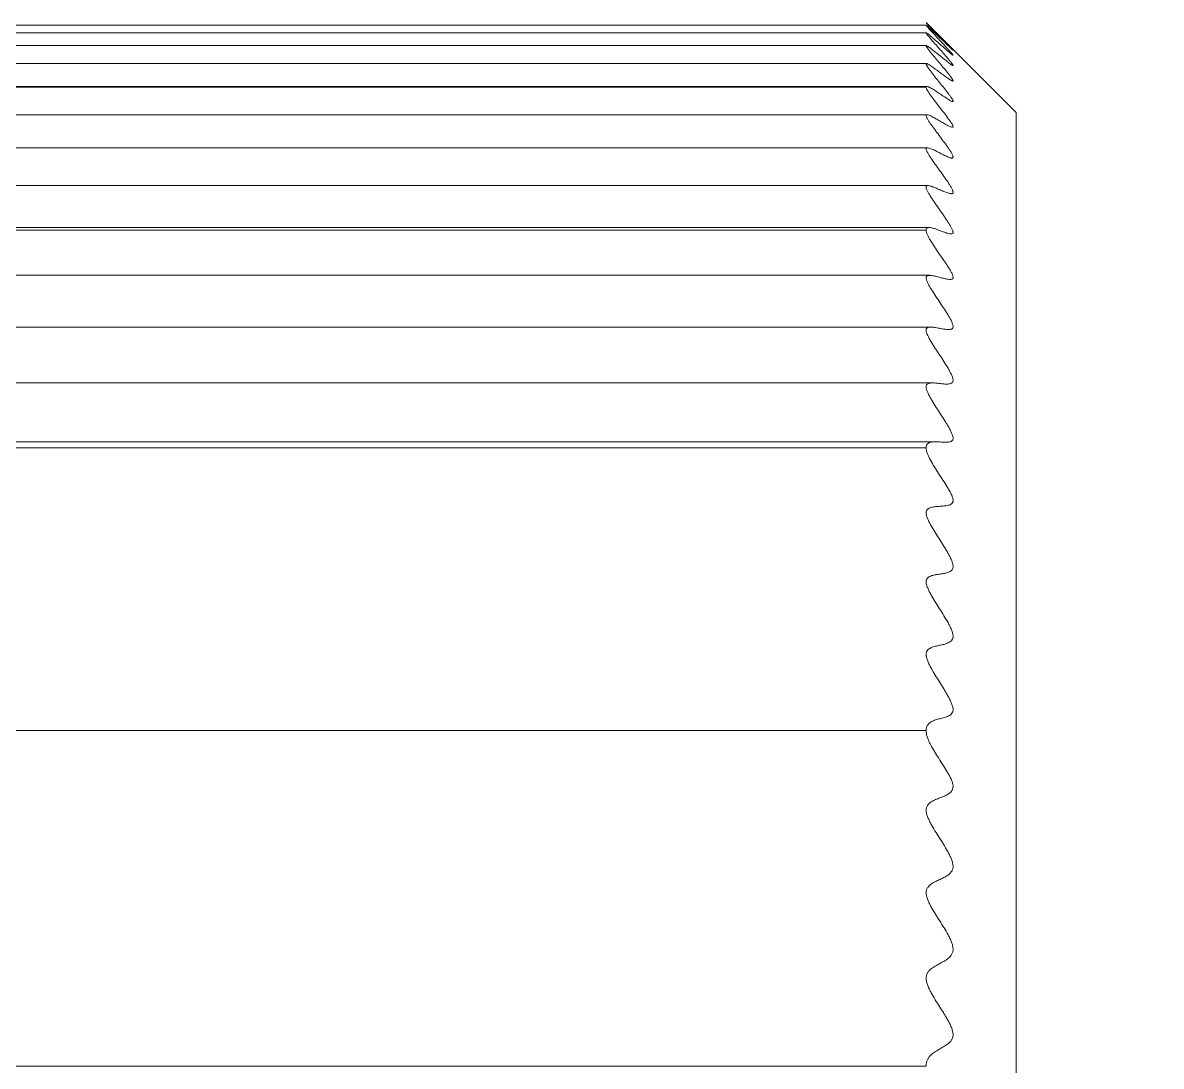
# Model space of a CAD drawing. Header units: millimetres. Extents: x -6909 to -4533, y -2578 to 782.
# Drawn here: x -5723.85 to -5710.28, y 520.68 to 533.11 of the extents above; entities that cross this region are included whole.
import ezdxf

# ---------------------------------------------------------------- set-up
doc = ezdxf.new("R2010")
doc.units = ezdxf.units.MM

msp = doc.modelspace()

# ---------------------------------------------------------------- linework, layer by layer
at = {"linetype": 'Continuous', "lineweight": 18}
for p, q in [((-5713.084, 533.082), (-5735.945, 533.082)), ((-5713.084, 532.99), (-5735.945, 532.99)), ((-5713.086, 533.081), (-5735.943, 533.081)), ((-5712.014, 532.039), (-5713.082, 533.107)), ((-5713.083, 532.837), (-5735.946, 532.837)), ((-5713.081, 532.623), (-5735.947, 532.623)), ((-5713.075, 532.351), (-5735.954, 532.351)), ((-5713.086, 532.342), (-5735.943, 532.342)), ((-5712.014, 504.692), (-5712.014, 532.039)), ((-5713.074, 532.014), (-5735.955, 532.014)), ((-5713.069, 531.62), (-5735.959, 531.62)), ((-5713.062, 531.17), (-5735.965, 531.17)), ((-5713.047, 530.67), (-5735.979, 530.67)), ((-5713.086, 530.639), (-5735.943, 530.639)), ((-5713.042, 530.101), (-5735.988, 530.101)), ((-5713.029, 529.484), (-5735.998, 529.484)), ((-5713.004, 528.819), (-5736.023, 528.819)), ((-5712.97, 528.119), (-5736.056, 528.119)), ((-5713.086, 528.046), (-5735.943, 528.046)), ((-5713.086, 524.678), (-5735.943, 524.678)), ((-5713.086, 520.681), (-5735.943, 520.681))]:
    msp.add_line(p, q, dxfattribs=at)
for points, knots in [([(-5672.353, 594.169), (-5672.35, 594.17), (-5672.43, 594.143), (-5673.39, 593.812), (-5676.004, 592.912), (-5679.697, 591.64), (-5684.224, 590.081), (-5690.075, 588.067), (-5697.333, 585.568), (-5705.962, 582.597), (-5714.678, 579.596), (-5723.196, 576.663), (-5731.295, 573.874), (-5738.892, 571.258), (-5750.452, 567.278), (-5766.951, 561.597), (-5785.149, 555.33), (-5800.055, 550.198), (-5811.475, 546.266), (-5823.108, 542.26), (-5835.027, 538.156), (-5847.053, 534.013), (-5855.021, 531.264), (-5859.016, 529.885), (-5859.386, 529.757)], [0, 0, 0, 0, 0.0102032, 0.0491348, 0.0870418, 0.1235837, 0.1584698, 0.1915829, 0.2362959, 0.2776455, 0.3157014, 0.3504823, 0.3819821, 0.4101861, 0.4360283, 0.5088002, 0.5844223, 0.6235474, 0.6632021, 0.7042459, 0.7484132, 0.7955907, 0.845639, 0.8507963, 0.8507963, 0.8507963, 0.8507963]), ([(-5837.53, 523.547), (-5835.052, 524.399), (-5828.756, 526.566), (-5818.515, 530.092), (-5807.009, 534.054), (-5795.708, 537.945), (-5781.968, 542.677), (-5765.924, 548.201), (-5751.566, 553.145), (-5741.368, 556.656), (-5734.694, 558.954), (-5727.766, 561.34), (-5720.656, 563.788), (-5713.426, 566.278), (-5706.207, 568.763), (-5698.944, 571.264), (-5691.82, 573.717), (-5685.468, 575.904), (-5679.992, 577.79), (-5675.465, 579.349), (-5671.772, 580.62), (-5669.157, 581.52), (-5668.197, 581.851), (-5668.117, 581.878), (-5668.12, 581.877)], [0.2238156, 0.2238156, 0.2238156, 0.2238156, 0.2532069, 0.2968372, 0.3374129, 0.3766743, 0.4154158, 0.47977, 0.5421162, 0.566008, 0.5896998, 0.6154343, 0.6439401, 0.6722495, 0.7028339, 0.7356963, 0.7708568, 0.8083659, 0.8414878, 0.8763832, 0.912935, 0.9508521, 0.9897941, 1, 1, 1, 1]), ([(-5713.086, 533.081), (-5713.086, 533.082), (-5713.084, 533.081), (-5713.08, 533.078), (-5713.079, 533.077), (-5713.075, 533.074), (-5713.072, 533.072), (-5713.065, 533.066), (-5713.059, 533.06), (-5713.046, 533.049), (-5713.04, 533.043), (-5713.017, 533.022), (-5713.001, 533.007), (-5712.968, 532.975), (-5712.951, 532.959), (-5712.916, 532.926), (-5712.899, 532.909), (-5712.864, 532.876), (-5712.847, 532.86), (-5712.823, 532.836), (-5712.815, 532.829), (-5712.8, 532.815), (-5712.793, 532.808), (-5712.78, 532.796), (-5712.775, 532.791), (-5712.769, 532.786), (-5712.767, 532.784), (-5712.765, 532.783), (-5712.764, 532.782), (-5712.764, 532.783), (-5712.765, 532.783), (-5712.767, 532.786), (-5712.769, 532.788), (-5712.774, 532.794), (-5712.78, 532.799), (-5712.791, 532.812), (-5712.798, 532.818), (-5712.812, 532.833), (-5712.819, 532.841), (-5712.835, 532.856), (-5712.843, 532.865), (-5712.859, 532.881), (-5712.867, 532.889), (-5712.892, 532.915), (-5712.909, 532.932), (-5712.943, 532.966), (-5712.96, 532.984), (-5712.993, 533.017), (-5713.009, 533.034), (-5713.032, 533.057), (-5713.039, 533.064), (-5713.05, 533.074), (-5713.053, 533.078), (-5713.06, 533.084), (-5713.063, 533.087), (-5713.071, 533.096), (-5713.076, 533.101), (-5713.081, 533.106), (-5713.082, 533.107), (-5713.083, 533.108)], [0, 0, 0, 0, 0.031975, 0.031975, 0.047963, 0.047963, 0.063951, 0.063951, 0.095926, 0.095926, 0.127902, 0.127902, 0.191853, 0.191853, 0.255804, 0.255804, 0.319755, 0.319755, 0.383706, 0.383706, 0.415681, 0.415681, 0.447657, 0.447657, 0.479632, 0.479632, 0.49562, 0.49562, 0.511608, 0.511608, 0.527595, 0.527595, 0.543583, 0.543583, 0.575558, 0.575558, 0.607534, 0.607534, 0.639509, 0.639509, 0.671485, 0.671485, 0.70346, 0.70346, 0.767411, 0.767411, 0.831362, 0.831362, 0.895313, 0.895313, 0.927289, 0.927289, 0.943276, 0.943276, 0.959264, 0.959264, 0.99124, 0.99124, 1, 1, 1, 1]), ([(-5713.086, 532.342), (-5713.086, 532.346), (-5713.084, 532.349), (-5713.08, 532.351), (-5713.079, 532.351), (-5713.075, 532.351), (-5713.072, 532.351), (-5713.065, 532.349), (-5713.059, 532.347), (-5713.047, 532.342), (-5713.04, 532.338), (-5713.017, 532.326), (-5713.001, 532.316), (-5712.968, 532.294), (-5712.951, 532.283), (-5712.916, 532.259), (-5712.899, 532.247), (-5712.864, 532.224), (-5712.847, 532.212), (-5712.823, 532.197), (-5712.815, 532.192), (-5712.8, 532.183), (-5712.793, 532.179), (-5712.78, 532.173), (-5712.775, 532.171), (-5712.769, 532.171), (-5712.767, 532.171), (-5712.765, 532.172), (-5712.764, 532.174), (-5712.764, 532.177), (-5712.765, 532.18), (-5712.767, 532.185), (-5712.769, 532.189), (-5712.774, 532.199), (-5712.779, 532.208), (-5712.791, 532.225), (-5712.798, 532.235), (-5712.812, 532.254), (-5712.819, 532.264), (-5712.835, 532.284), (-5712.843, 532.294), (-5712.859, 532.315), (-5712.867, 532.326), (-5712.892, 532.357), (-5712.909, 532.378), (-5712.943, 532.421), (-5712.96, 532.442), (-5712.993, 532.483), (-5713.009, 532.504), (-5713.032, 532.534), (-5713.039, 532.544), (-5713.05, 532.558), (-5713.053, 532.562), (-5713.059, 532.572), (-5713.063, 532.576), (-5713.071, 532.589), (-5713.076, 532.597), (-5713.082, 532.607), (-5713.083, 532.61), (-5713.085, 532.615), (-5713.086, 532.617), (-5713.086, 532.621), (-5713.085, 532.622), (-5713.083, 532.623), (-5713.082, 532.623), (-5713.078, 532.623), (-5713.076, 532.622), (-5713.071, 532.62), (-5713.069, 532.619), (-5713.06, 532.615), (-5713.053, 532.611), (-5713.039, 532.602), (-5713.032, 532.597), (-5713.009, 532.582), (-5712.993, 532.57), (-5712.959, 532.546), (-5712.942, 532.533), (-5712.909, 532.508), (-5712.892, 532.496), (-5712.859, 532.471), (-5712.843, 532.46), (-5712.82, 532.444), (-5712.812, 532.439), (-5712.799, 532.43), (-5712.792, 532.426), (-5712.78, 532.419), (-5712.775, 532.417), (-5712.769, 532.415), (-5712.768, 532.415), (-5712.765, 532.416), (-5712.765, 532.417), (-5712.764, 532.419), (-5712.765, 532.421), (-5712.766, 532.426), (-5712.768, 532.428), (-5712.771, 532.434), (-5712.773, 532.438), (-5712.778, 532.445), (-5712.78, 532.449), (-5712.789, 532.461), (-5712.795, 532.469), (-5712.809, 532.487), (-5712.816, 532.497), (-5712.839, 532.525), (-5712.855, 532.546), (-5712.889, 532.586), (-5712.906, 532.607), (-5712.941, 532.648), (-5712.958, 532.668), (-5712.992, 532.709), (-5713.008, 532.729), (-5713.032, 532.758), (-5713.039, 532.767), (-5713.054, 532.785), (-5713.06, 532.794), (-5713.072, 532.81), (-5713.077, 532.817), (-5713.082, 532.826), (-5713.084, 532.829), (-5713.086, 532.833), (-5713.086, 532.835), (-5713.086, 532.837), (-5713.085, 532.837), (-5713.083, 532.837), (-5713.081, 532.837), (-5713.077, 532.835), (-5713.074, 532.834), (-5713.069, 532.831), (-5713.066, 532.829), (-5713.057, 532.823), (-5713.05, 532.818), (-5713.036, 532.808), (-5713.028, 532.802), (-5713.005, 532.784), (-5712.988, 532.77), (-5712.954, 532.743), (-5712.937, 532.729), (-5712.903, 532.701), (-5712.886, 532.687), (-5712.852, 532.661), (-5712.836, 532.648), (-5712.813, 532.63), (-5712.806, 532.625), (-5712.796, 532.617), (-5712.793, 532.615), (-5712.787, 532.611), (-5712.784, 532.609), (-5712.778, 532.605), (-5712.776, 532.604), (-5712.772, 532.601), (-5712.77, 532.6), (-5712.767, 532.599), (-5712.766, 532.599), (-5712.764, 532.6), (-5712.764, 532.601), (-5712.765, 532.605), (-5712.768, 532.61), (-5712.776, 532.622), (-5712.782, 532.629), (-5712.794, 532.644), (-5712.8, 532.653), (-5712.815, 532.67), (-5712.822, 532.679), (-5712.845, 532.706), (-5712.862, 532.725), (-5712.895, 532.763), (-5712.912, 532.783), (-5712.946, 532.821), (-5712.963, 532.841), (-5712.997, 532.879), (-5713.013, 532.897), (-5713.036, 532.924), (-5713.043, 532.932), (-5713.053, 532.945), (-5713.057, 532.949), (-5713.063, 532.956), (-5713.066, 532.96), (-5713.074, 532.97), (-5713.079, 532.977), (-5713.083, 532.984), (-5713.085, 532.986), (-5713.086, 532.989), (-5713.086, 532.99), (-5713.085, 532.99), (-5713.084, 532.99), (-5713.082, 532.989), (-5713.08, 532.988), (-5713.074, 532.984), (-5713.068, 532.98), (-5713.056, 532.971), (-5713.05, 532.966), (-5713.035, 532.954), (-5713.028, 532.948), (-5713.005, 532.928), (-5712.989, 532.914), (-5712.956, 532.885), (-5712.939, 532.87), (-5712.905, 532.84), (-5712.888, 532.825), (-5712.855, 532.796), (-5712.839, 532.782), (-5712.816, 532.762), (-5712.809, 532.756), (-5712.795, 532.744), (-5712.789, 532.739), (-5712.781, 532.732), (-5712.778, 532.73), (-5712.773, 532.727), (-5712.771, 532.725), (-5712.768, 532.723), (-5712.766, 532.722), (-5712.765, 532.722), (-5712.765, 532.722), (-5712.764, 532.722), (-5712.764, 532.723), (-5712.765, 532.725), (-5712.768, 532.729), (-5712.777, 532.74), (-5712.782, 532.746), (-5712.795, 532.761), (-5712.802, 532.769), (-5712.817, 532.786), (-5712.825, 532.795), (-5712.85, 532.821), (-5712.867, 532.84), (-5712.901, 532.877), (-5712.918, 532.895), (-5712.953, 532.932), (-5712.97, 532.951), (-5712.995, 532.977), (-5713.003, 532.986), (-5713.018, 533.003), (-5713.026, 533.011), (-5713.04, 533.027), (-5713.047, 533.035), (-5713.06, 533.049), (-5713.065, 533.055), (-5713.073, 533.064), (-5713.075, 533.066), (-5713.079, 533.071), (-5713.082, 533.075), (-5713.084, 533.078), (-5713.086, 533.08), (-5713.086, 533.081), (-5713.086, 533.081)], [0, 0, 0, 0, 0.007813, 0.007813, 0.011719, 0.011719, 0.015625, 0.015625, 0.023438, 0.023438, 0.03125, 0.03125, 0.046875, 0.046875, 0.0625, 0.0625, 0.078125, 0.078125, 0.09375, 0.09375, 0.101563, 0.101563, 0.109375, 0.109375, 0.117188, 0.117188, 0.121094, 0.121094, 0.125, 0.125, 0.128906, 0.128906, 0.132813, 0.132813, 0.140625, 0.140625, 0.148438, 0.148438, 0.15625, 0.15625, 0.164063, 0.164063, 0.171875, 0.171875, 0.1875, 0.1875, 0.203125, 0.203125, 0.21875, 0.21875, 0.226563, 0.226563, 0.230469, 0.230469, 0.234375, 0.234375, 0.242188, 0.242188, 0.246094, 0.246094, 0.25, 0.25, 0.253906, 0.253906, 0.257813, 0.257813, 0.261719, 0.261719, 0.265625, 0.265625, 0.273438, 0.273438, 0.28125, 0.28125, 0.296875, 0.296875, 0.3125, 0.3125, 0.328125, 0.328125, 0.34375, 0.34375, 0.351563, 0.351563, 0.359375, 0.359375, 0.367188, 0.367188, 0.371094, 0.371094, 0.375, 0.375, 0.378906, 0.378906, 0.382813, 0.382813, 0.386719, 0.386719, 0.390625, 0.390625, 0.398438, 0.398438, 0.40625, 0.40625, 0.421875, 0.421875, 0.4375, 0.4375, 0.453125, 0.453125, 0.46875, 0.46875, 0.476563, 0.476563, 0.484375, 0.484375, 0.492188, 0.492188, 0.496094, 0.496094, 0.5, 0.5, 0.503906, 0.503906, 0.507813, 0.507813, 0.511719, 0.511719, 0.515625, 0.515625, 0.523438, 0.523438, 0.53125, 0.53125, 0.546875, 0.546875, 0.5625, 0.5625, 0.578125, 0.578125, 0.59375, 0.59375, 0.601563, 0.601563, 0.605469, 0.605469, 0.609375, 0.609375, 0.613281, 0.613281, 0.617188, 0.617188, 0.621094, 0.621094, 0.625, 0.625, 0.632813, 0.632813, 0.640625, 0.640625, 0.648438, 0.648438, 0.65625, 0.65625, 0.671875, 0.671875, 0.6875, 0.6875, 0.703125, 0.703125, 0.71875, 0.71875, 0.726563, 0.726563, 0.730469, 0.730469, 0.734375, 0.734375, 0.742188, 0.742188, 0.746094, 0.746094, 0.75, 0.75, 0.753906, 0.753906, 0.757813, 0.757813, 0.765625, 0.765625, 0.773438, 0.773438, 0.78125, 0.78125, 0.796875, 0.796875, 0.8125, 0.8125, 0.828125, 0.828125, 0.84375, 0.84375, 0.851563, 0.851563, 0.859375, 0.859375, 0.863281, 0.863281, 0.867188, 0.867188, 0.871094, 0.871094, 0.873047, 0.873047, 0.875, 0.875, 0.882813, 0.882813, 0.890625, 0.890625, 0.898438, 0.898438, 0.90625, 0.90625, 0.921875, 0.921875, 0.9375, 0.9375, 0.953125, 0.953125, 0.960938, 0.960938, 0.96875, 0.96875, 0.976563, 0.976563, 0.984375, 0.984375, 0.988281, 0.988281, 0.992188, 0.996094, 0.996094, 1, 1, 1, 1]), ([(-5713.086, 530.639), (-5713.086, 530.646), (-5713.084, 530.652), (-5713.08, 530.659), (-5713.079, 530.661), (-5713.075, 530.664), (-5713.072, 530.666), (-5713.065, 530.669), (-5713.059, 530.67), (-5713.046, 530.67), (-5713.039, 530.67), (-5713.017, 530.666), (-5713.001, 530.662), (-5712.968, 530.652), (-5712.951, 530.645), (-5712.916, 530.632), (-5712.898, 530.625), (-5712.864, 530.612), (-5712.847, 530.606), (-5712.822, 530.599), (-5712.815, 530.597), (-5712.8, 530.594), (-5712.793, 530.593), (-5712.78, 530.594), (-5712.775, 530.595), (-5712.769, 530.599), (-5712.767, 530.601), (-5712.765, 530.606), (-5712.764, 530.609), (-5712.764, 530.616), (-5712.765, 530.62), (-5712.767, 530.628), (-5712.769, 530.633), (-5712.774, 530.648), (-5712.78, 530.659), (-5712.792, 530.681), (-5712.798, 530.693), (-5712.812, 530.716), (-5712.82, 530.728), (-5712.835, 530.751), (-5712.843, 530.763), (-5712.859, 530.787), (-5712.867, 530.8), (-5712.892, 530.836), (-5712.909, 530.86), (-5712.943, 530.908), (-5712.96, 530.933), (-5712.993, 530.981), (-5713.01, 531.005), (-5713.033, 531.04), (-5713.04, 531.052), (-5713.05, 531.069), (-5713.054, 531.075), (-5713.06, 531.086), (-5713.063, 531.091), (-5713.072, 531.108), (-5713.077, 531.118), (-5713.084, 531.137), (-5713.086, 531.146), (-5713.086, 531.155), (-5713.085, 531.158), (-5713.083, 531.162), (-5713.082, 531.164), (-5713.076, 531.168), (-5713.071, 531.169), (-5713.059, 531.17), (-5713.053, 531.169), (-5713.039, 531.166), (-5713.031, 531.164), (-5713.008, 531.156), (-5712.992, 531.15), (-5712.959, 531.136), (-5712.942, 531.129), (-5712.908, 531.114), (-5712.891, 531.107), (-5712.858, 531.093), (-5712.842, 531.087), (-5712.819, 531.079), (-5712.812, 531.077), (-5712.798, 531.074), (-5712.791, 531.073), (-5712.783, 531.073), (-5712.78, 531.073), (-5712.775, 531.074), (-5712.77, 531.076), (-5712.767, 531.079), (-5712.765, 531.083), (-5712.765, 531.086), (-5712.764, 531.092), (-5712.765, 531.095), (-5712.767, 531.103), (-5712.768, 531.107), (-5712.771, 531.116), (-5712.774, 531.121), (-5712.778, 531.131), (-5712.781, 531.136), (-5712.79, 531.152), (-5712.796, 531.163), (-5712.81, 531.186), (-5712.817, 531.197), (-5712.84, 531.232), (-5712.857, 531.255), (-5712.89, 531.303), (-5712.907, 531.327), (-5712.942, 531.374), (-5712.959, 531.398), (-5712.993, 531.446), (-5713.01, 531.469), (-5713.033, 531.504), (-5713.041, 531.515), (-5713.055, 531.538), (-5713.061, 531.549), (-5713.073, 531.57), (-5713.078, 531.579), (-5713.083, 531.592), (-5713.084, 531.597), (-5713.086, 531.604), (-5713.086, 531.607), (-5713.085, 531.612), (-5713.085, 531.614), (-5713.082, 531.617), (-5713.08, 531.618), (-5713.076, 531.62), (-5713.074, 531.62), (-5713.068, 531.62), (-5713.065, 531.62), (-5713.056, 531.618), (-5713.049, 531.616), (-5713.034, 531.611), (-5713.027, 531.608), (-5713.003, 531.598), (-5712.986, 531.59), (-5712.952, 531.574), (-5712.935, 531.565), (-5712.901, 531.547), (-5712.884, 531.538), (-5712.851, 531.522), (-5712.834, 531.514), (-5712.812, 531.506), (-5712.805, 531.503), (-5712.795, 531.5), (-5712.792, 531.499), (-5712.785, 531.498), (-5712.783, 531.498), (-5712.777, 531.498), (-5712.775, 531.498), (-5712.771, 531.499), (-5712.769, 531.5), (-5712.766, 531.503), (-5712.765, 531.504), (-5712.764, 531.509), (-5712.764, 531.511), (-5712.765, 531.518), (-5712.766, 531.521), (-5712.769, 531.529), (-5712.771, 531.534), (-5712.778, 531.547), (-5712.783, 531.557), (-5712.795, 531.577), (-5712.802, 531.588), (-5712.816, 531.61), (-5712.824, 531.621), (-5712.847, 531.654), (-5712.864, 531.677), (-5712.897, 531.722), (-5712.914, 531.745), (-5712.948, 531.791), (-5712.965, 531.813), (-5712.999, 531.859), (-5713.015, 531.881), (-5713.038, 531.914), (-5713.045, 531.924), (-5713.055, 531.94), (-5713.058, 531.945), (-5713.064, 531.955), (-5713.067, 531.96), (-5713.073, 531.97), (-5713.075, 531.974), (-5713.079, 531.983), (-5713.081, 531.987), (-5713.084, 531.994), (-5713.085, 531.998), (-5713.086, 532.004), (-5713.086, 532.006), (-5713.085, 532.01), (-5713.084, 532.011), (-5713.081, 532.013), (-5713.079, 532.014), (-5713.072, 532.014), (-5713.067, 532.013), (-5713.055, 532.01), (-5713.048, 532.007), (-5713.033, 532.001), (-5713.026, 531.997), (-5713.003, 531.985), (-5712.986, 531.976), (-5712.953, 531.957), (-5712.936, 531.947), (-5712.903, 531.928), (-5712.886, 531.918), (-5712.853, 531.899), (-5712.837, 531.89), (-5712.814, 531.878), (-5712.807, 531.875), (-5712.793, 531.869), (-5712.787, 531.867), (-5712.779, 531.865), (-5712.776, 531.865), (-5712.772, 531.864), (-5712.77, 531.865), (-5712.767, 531.866), (-5712.766, 531.867), (-5712.764, 531.871), (-5712.764, 531.873), (-5712.765, 531.878), (-5712.766, 531.881), (-5712.769, 531.889), (-5712.771, 531.893), (-5712.776, 531.901), (-5712.778, 531.906), (-5712.784, 531.915), (-5712.787, 531.92), (-5712.797, 531.934), (-5712.804, 531.944), (-5712.819, 531.965), (-5712.827, 531.976), (-5712.851, 532.008), (-5712.868, 532.03), (-5712.902, 532.074), (-5712.92, 532.097), (-5712.954, 532.141), (-5712.971, 532.162), (-5713.003, 532.206), (-5713.019, 532.227), (-5713.041, 532.257), (-5713.048, 532.267), (-5713.06, 532.286), (-5713.066, 532.295), (-5713.075, 532.312), (-5713.079, 532.319), (-5713.084, 532.332), (-5713.086, 532.338), (-5713.086, 532.342)], [0, 0, 0, 0, 0.007813, 0.007813, 0.011719, 0.011719, 0.015625, 0.015625, 0.023438, 0.023438, 0.03125, 0.03125, 0.046875, 0.046875, 0.0625, 0.0625, 0.078125, 0.078125, 0.09375, 0.09375, 0.101563, 0.101563, 0.109375, 0.109375, 0.117188, 0.117188, 0.121094, 0.121094, 0.125, 0.125, 0.128906, 0.128906, 0.132813, 0.132813, 0.140625, 0.140625, 0.148438, 0.148438, 0.15625, 0.15625, 0.164063, 0.164063, 0.171875, 0.171875, 0.1875, 0.1875, 0.203125, 0.203125, 0.21875, 0.21875, 0.226563, 0.226563, 0.230469, 0.230469, 0.234375, 0.234375, 0.242188, 0.242188, 0.25, 0.25, 0.253906, 0.253906, 0.257813, 0.257813, 0.265625, 0.265625, 0.273438, 0.273438, 0.28125, 0.28125, 0.296875, 0.296875, 0.3125, 0.3125, 0.328125, 0.328125, 0.34375, 0.34375, 0.351563, 0.351563, 0.359375, 0.359375, 0.363281, 0.363281, 0.367188, 0.371094, 0.371094, 0.375, 0.375, 0.378906, 0.378906, 0.382813, 0.382813, 0.386719, 0.386719, 0.390625, 0.390625, 0.398438, 0.398438, 0.40625, 0.40625, 0.421875, 0.421875, 0.4375, 0.4375, 0.453125, 0.453125, 0.46875, 0.46875, 0.476563, 0.476563, 0.484375, 0.484375, 0.492188, 0.492188, 0.496094, 0.496094, 0.5, 0.5, 0.503906, 0.503906, 0.507812, 0.507812, 0.511719, 0.511719, 0.515625, 0.515625, 0.523437, 0.523437, 0.53125, 0.53125, 0.546875, 0.546875, 0.5625, 0.5625, 0.578125, 0.578125, 0.59375, 0.59375, 0.601562, 0.601562, 0.605469, 0.605469, 0.609375, 0.609375, 0.613281, 0.613281, 0.617187, 0.617187, 0.621094, 0.621094, 0.625, 0.625, 0.628906, 0.628906, 0.632812, 0.632812, 0.640625, 0.640625, 0.648437, 0.648437, 0.65625, 0.65625, 0.671875, 0.671875, 0.6875, 0.6875, 0.703125, 0.703125, 0.71875, 0.71875, 0.726562, 0.726562, 0.730469, 0.730469, 0.734375, 0.734375, 0.738281, 0.738281, 0.742187, 0.742187, 0.746094, 0.746094, 0.75, 0.75, 0.753906, 0.753906, 0.757812, 0.757812, 0.765625, 0.765625, 0.773437, 0.773437, 0.78125, 0.78125, 0.796875, 0.796875, 0.8125, 0.8125, 0.828125, 0.828125, 0.84375, 0.84375, 0.851562, 0.851562, 0.859375, 0.859375, 0.863281, 0.863281, 0.867187, 0.867187, 0.871094, 0.871094, 0.875, 0.875, 0.878906, 0.878906, 0.882812, 0.882812, 0.886719, 0.886719, 0.890625, 0.890625, 0.898437, 0.898437, 0.90625, 0.90625, 0.921875, 0.921875, 0.9375, 0.9375, 0.953125, 0.953125, 0.96875, 0.96875, 0.976562, 0.976562, 0.984375, 0.984375, 0.992187, 0.992187, 1, 1, 1, 1]), ([(-5713.086, 528.046), (-5713.086, 528.057), (-5713.084, 528.066), (-5713.08, 528.077), (-5713.079, 528.08), (-5713.075, 528.087), (-5713.072, 528.09), (-5713.065, 528.098), (-5713.059, 528.102), (-5713.046, 528.108), (-5713.039, 528.111), (-5713.017, 528.117), (-5713.001, 528.118), (-5712.968, 528.119), (-5712.951, 528.118), (-5712.916, 528.116), (-5712.898, 528.115), (-5712.864, 528.113), (-5712.847, 528.113), (-5712.822, 528.114), (-5712.815, 528.115), (-5712.8, 528.118), (-5712.793, 528.12), (-5712.78, 528.127), (-5712.775, 528.131), (-5712.769, 528.14), (-5712.767, 528.143), (-5712.765, 528.151), (-5712.764, 528.156), (-5712.764, 528.165), (-5712.765, 528.171), (-5712.767, 528.182), (-5712.769, 528.188), (-5712.774, 528.206), (-5712.78, 528.219), (-5712.792, 528.245), (-5712.798, 528.258), (-5712.812, 528.284), (-5712.82, 528.297), (-5712.835, 528.324), (-5712.843, 528.337), (-5712.859, 528.363), (-5712.867, 528.376), (-5712.892, 528.416), (-5712.909, 528.442), (-5712.943, 528.494), (-5712.96, 528.521), (-5712.993, 528.573), (-5713.01, 528.599), (-5713.033, 528.639), (-5713.04, 528.652), (-5713.05, 528.671), (-5713.054, 528.678), (-5713.06, 528.691), (-5713.063, 528.697), (-5713.072, 528.716), (-5713.077, 528.729), (-5713.084, 528.753), (-5713.086, 528.764), (-5713.086, 528.778), (-5713.085, 528.782), (-5713.083, 528.789), (-5713.082, 528.793), (-5713.076, 528.802), (-5713.071, 528.806), (-5713.059, 528.812), (-5713.053, 528.814), (-5713.039, 528.817), (-5713.031, 528.818), (-5713.008, 528.82), (-5712.992, 528.819), (-5712.959, 528.816), (-5712.942, 528.814), (-5712.908, 528.811), (-5712.891, 528.809), (-5712.858, 528.806), (-5712.842, 528.805), (-5712.819, 528.807), (-5712.812, 528.807), (-5712.798, 528.81), (-5712.791, 528.812), (-5712.783, 528.817), (-5712.78, 528.819), (-5712.775, 528.823), (-5712.77, 528.828), (-5712.767, 528.834), (-5712.765, 528.841), (-5712.765, 528.846), (-5712.764, 528.855), (-5712.765, 528.859), (-5712.767, 528.87), (-5712.768, 528.876), (-5712.771, 528.887), (-5712.774, 528.893), (-5712.778, 528.905), (-5712.781, 528.912), (-5712.79, 528.931), (-5712.796, 528.943), (-5712.81, 528.969), (-5712.817, 528.982), (-5712.84, 529.021), (-5712.857, 529.047), (-5712.89, 529.1), (-5712.907, 529.126), (-5712.942, 529.178), (-5712.959, 529.204), (-5712.993, 529.256), (-5713.01, 529.282), (-5713.033, 529.321), (-5713.041, 529.334), (-5713.055, 529.36), (-5713.061, 529.373), (-5713.073, 529.398), (-5713.078, 529.41), (-5713.083, 529.427), (-5713.084, 529.432), (-5713.086, 529.442), (-5713.086, 529.447), (-5713.085, 529.455), (-5713.085, 529.459), (-5713.082, 529.465), (-5713.08, 529.468), (-5713.076, 529.473), (-5713.074, 529.475), (-5713.068, 529.478), (-5713.065, 529.479), (-5713.056, 529.482), (-5713.049, 529.483), (-5713.034, 529.484), (-5713.027, 529.484), (-5713.003, 529.483), (-5712.986, 529.481), (-5712.952, 529.475), (-5712.935, 529.472), (-5712.901, 529.465), (-5712.884, 529.462), (-5712.851, 529.457), (-5712.834, 529.455), (-5712.812, 529.455), (-5712.805, 529.455), (-5712.795, 529.457), (-5712.792, 529.458), (-5712.785, 529.46), (-5712.783, 529.461), (-5712.777, 529.464), (-5712.775, 529.466), (-5712.771, 529.47), (-5712.769, 529.473), (-5712.766, 529.479), (-5712.765, 529.482), (-5712.764, 529.489), (-5712.764, 529.494), (-5712.765, 529.503), (-5712.766, 529.508), (-5712.769, 529.518), (-5712.771, 529.524), (-5712.778, 529.541), (-5712.783, 529.553), (-5712.795, 529.578), (-5712.802, 529.59), (-5712.816, 529.615), (-5712.824, 529.628), (-5712.847, 529.666), (-5712.864, 529.691), (-5712.897, 529.742), (-5712.914, 529.767), (-5712.948, 529.818), (-5712.965, 529.843), (-5712.999, 529.894), (-5713.015, 529.919), (-5713.038, 529.956), (-5713.045, 529.968), (-5713.055, 529.987), (-5713.058, 529.993), (-5713.064, 530.005), (-5713.067, 530.011), (-5713.073, 530.023), (-5713.075, 530.029), (-5713.079, 530.04), (-5713.081, 530.045), (-5713.084, 530.055), (-5713.085, 530.06), (-5713.086, 530.069), (-5713.086, 530.073), (-5713.085, 530.08), (-5713.084, 530.083), (-5713.081, 530.088), (-5713.079, 530.09), (-5713.072, 530.096), (-5713.067, 530.098), (-5713.055, 530.1), (-5713.048, 530.101), (-5713.033, 530.1), (-5713.026, 530.1), (-5713.003, 530.096), (-5712.986, 530.093), (-5712.953, 530.085), (-5712.936, 530.08), (-5712.903, 530.071), (-5712.886, 530.067), (-5712.853, 530.059), (-5712.837, 530.056), (-5712.814, 530.053), (-5712.807, 530.052), (-5712.793, 530.053), (-5712.787, 530.053), (-5712.779, 530.056), (-5712.776, 530.057), (-5712.772, 530.06), (-5712.77, 530.062), (-5712.767, 530.067), (-5712.766, 530.069), (-5712.764, 530.076), (-5712.764, 530.08), (-5712.765, 530.088), (-5712.766, 530.093), (-5712.769, 530.103), (-5712.771, 530.108), (-5712.776, 530.119), (-5712.778, 530.124), (-5712.784, 530.136), (-5712.787, 530.142), (-5712.797, 530.159), (-5712.804, 530.171), (-5712.819, 530.196), (-5712.827, 530.208), (-5712.851, 530.245), (-5712.868, 530.269), (-5712.902, 530.319), (-5712.92, 530.343), (-5712.954, 530.393), (-5712.971, 530.417), (-5713.003, 530.466), (-5713.019, 530.491), (-5713.041, 530.526), (-5713.048, 530.538), (-5713.06, 530.561), (-5713.066, 530.573), (-5713.075, 530.594), (-5713.079, 530.605), (-5713.084, 530.623), (-5713.086, 530.632), (-5713.086, 530.639)], [0, 0, 0, 0, 0.007812, 0.007812, 0.011719, 0.011719, 0.015625, 0.015625, 0.023437, 0.023437, 0.03125, 0.03125, 0.046875, 0.046875, 0.0625, 0.0625, 0.078125, 0.078125, 0.09375, 0.09375, 0.101562, 0.101562, 0.109375, 0.109375, 0.117187, 0.117187, 0.121094, 0.121094, 0.125, 0.125, 0.128906, 0.128906, 0.132812, 0.132812, 0.140625, 0.140625, 0.148437, 0.148437, 0.15625, 0.15625, 0.164062, 0.164062, 0.171875, 0.171875, 0.1875, 0.1875, 0.203125, 0.203125, 0.21875, 0.21875, 0.226562, 0.226562, 0.230469, 0.230469, 0.234375, 0.234375, 0.242187, 0.242187, 0.25, 0.25, 0.253906, 0.253906, 0.257812, 0.257812, 0.265625, 0.265625, 0.273437, 0.273437, 0.28125, 0.28125, 0.296875, 0.296875, 0.3125, 0.3125, 0.328125, 0.328125, 0.34375, 0.34375, 0.351562, 0.351562, 0.359375, 0.359375, 0.363281, 0.363281, 0.367187, 0.371094, 0.371094, 0.375, 0.375, 0.378906, 0.378906, 0.382812, 0.382812, 0.386719, 0.386719, 0.390625, 0.390625, 0.398437, 0.398437, 0.40625, 0.40625, 0.421875, 0.421875, 0.4375, 0.4375, 0.453125, 0.453125, 0.46875, 0.46875, 0.476562, 0.476562, 0.484375, 0.484375, 0.492187, 0.492187, 0.496094, 0.496094, 0.5, 0.5, 0.503906, 0.503906, 0.507812, 0.507812, 0.511719, 0.511719, 0.515625, 0.515625, 0.523437, 0.523437, 0.53125, 0.53125, 0.546875, 0.546875, 0.5625, 0.5625, 0.578125, 0.578125, 0.59375, 0.59375, 0.601562, 0.601562, 0.605469, 0.605469, 0.609375, 0.609375, 0.613281, 0.613281, 0.617187, 0.617187, 0.621094, 0.621094, 0.625, 0.625, 0.628906, 0.628906, 0.632812, 0.632812, 0.640625, 0.640625, 0.648437, 0.648437, 0.65625, 0.65625, 0.671875, 0.671875, 0.6875, 0.6875, 0.703125, 0.703125, 0.71875, 0.71875, 0.726562, 0.726562, 0.730469, 0.730469, 0.734375, 0.734375, 0.738281, 0.738281, 0.742187, 0.742187, 0.746094, 0.746094, 0.75, 0.75, 0.753906, 0.753906, 0.757812, 0.757812, 0.765625, 0.765625, 0.773437, 0.773437, 0.78125, 0.78125, 0.796875, 0.796875, 0.8125, 0.8125, 0.828125, 0.828125, 0.84375, 0.84375, 0.851562, 0.851562, 0.859375, 0.859375, 0.863281, 0.863281, 0.867187, 0.867187, 0.871094, 0.871094, 0.875, 0.875, 0.878906, 0.878906, 0.882812, 0.882812, 0.886719, 0.886719, 0.890625, 0.890625, 0.898437, 0.898437, 0.90625, 0.90625, 0.921875, 0.921875, 0.9375, 0.9375, 0.953125, 0.953125, 0.96875, 0.96875, 0.976562, 0.976562, 0.984375, 0.984375, 0.992187, 0.992187, 1, 1, 1, 1]), ([(-5713.086, 524.678), (-5713.086, 524.691), (-5713.084, 524.702), (-5713.08, 524.717), (-5713.079, 524.722), (-5713.075, 524.732), (-5713.072, 524.736), (-5713.065, 524.748), (-5713.059, 524.755), (-5713.046, 524.768), (-5713.039, 524.773), (-5713.017, 524.788), (-5713.001, 524.795), (-5712.968, 524.807), (-5712.951, 524.812), (-5712.916, 524.821), (-5712.898, 524.826), (-5712.864, 524.835), (-5712.847, 524.84), (-5712.822, 524.85), (-5712.814, 524.854), (-5712.8, 524.863), (-5712.793, 524.868), (-5712.78, 524.88), (-5712.775, 524.887), (-5712.769, 524.901), (-5712.767, 524.905), (-5712.765, 524.916), (-5712.764, 524.922), (-5712.764, 524.934), (-5712.765, 524.941), (-5712.767, 524.954), (-5712.769, 524.961), (-5712.774, 524.982), (-5712.78, 524.996), (-5712.792, 525.024), (-5712.798, 525.038), (-5712.812, 525.066), (-5712.82, 525.08), (-5712.835, 525.108), (-5712.843, 525.122), (-5712.859, 525.149), (-5712.867, 525.163), (-5712.892, 525.204), (-5712.909, 525.231), (-5712.943, 525.285), (-5712.96, 525.312), (-5712.993, 525.366), (-5713.01, 525.394), (-5713.033, 525.435), (-5713.04, 525.449), (-5713.05, 525.47), (-5713.054, 525.477), (-5713.06, 525.491), (-5713.063, 525.498), (-5713.072, 525.52), (-5713.077, 525.534), (-5713.084, 525.561), (-5713.086, 525.574), (-5713.086, 525.592), (-5713.085, 525.598), (-5713.083, 525.608), (-5713.082, 525.613), (-5713.076, 525.626), (-5713.071, 525.633), (-5713.059, 525.645), (-5713.053, 525.65), (-5713.038, 525.659), (-5713.031, 525.663), (-5713.008, 525.673), (-5712.992, 525.678), (-5712.958, 525.686), (-5712.942, 525.69), (-5712.908, 525.698), (-5712.891, 525.701), (-5712.858, 525.71), (-5712.842, 525.715), (-5712.819, 525.725), (-5712.812, 525.729), (-5712.798, 525.737), (-5712.791, 525.742), (-5712.782, 525.751), (-5712.78, 525.754), (-5712.775, 525.762), (-5712.77, 525.77), (-5712.767, 525.779), (-5712.765, 525.789), (-5712.765, 525.795), (-5712.764, 525.806), (-5712.765, 525.812), (-5712.767, 525.825), (-5712.768, 525.832), (-5712.771, 525.845), (-5712.774, 525.852), (-5712.778, 525.866), (-5712.781, 525.873), (-5712.79, 525.895), (-5712.796, 525.909), (-5712.81, 525.936), (-5712.817, 525.95), (-5712.84, 525.992), (-5712.857, 526.02), (-5712.89, 526.074), (-5712.908, 526.102), (-5712.942, 526.156), (-5712.959, 526.183), (-5712.993, 526.238), (-5713.01, 526.265), (-5713.033, 526.307), (-5713.041, 526.321), (-5713.055, 526.349), (-5713.061, 526.363), (-5713.073, 526.391), (-5713.078, 526.405), (-5713.083, 526.425), (-5713.084, 526.432), (-5713.086, 526.444), (-5713.086, 526.45), (-5713.085, 526.461), (-5713.085, 526.466), (-5713.082, 526.475), (-5713.08, 526.479), (-5713.076, 526.487), (-5713.073, 526.491), (-5713.068, 526.497), (-5713.065, 526.5), (-5713.056, 526.507), (-5713.049, 526.511), (-5713.034, 526.518), (-5713.027, 526.521), (-5713.003, 526.529), (-5712.986, 526.532), (-5712.952, 526.538), (-5712.935, 526.54), (-5712.901, 526.545), (-5712.884, 526.548), (-5712.85, 526.554), (-5712.834, 526.558), (-5712.812, 526.567), (-5712.805, 526.57), (-5712.795, 526.576), (-5712.791, 526.579), (-5712.785, 526.584), (-5712.783, 526.587), (-5712.777, 526.593), (-5712.775, 526.596), (-5712.771, 526.603), (-5712.769, 526.607), (-5712.766, 526.616), (-5712.765, 526.621), (-5712.764, 526.631), (-5712.764, 526.637), (-5712.765, 526.649), (-5712.766, 526.655), (-5712.769, 526.668), (-5712.771, 526.674), (-5712.778, 526.694), (-5712.783, 526.708), (-5712.795, 526.735), (-5712.802, 526.749), (-5712.816, 526.777), (-5712.824, 526.79), (-5712.847, 526.831), (-5712.864, 526.858), (-5712.897, 526.912), (-5712.914, 526.938), (-5712.949, 526.992), (-5712.966, 527.018), (-5712.999, 527.072), (-5713.015, 527.099), (-5713.038, 527.139), (-5713.045, 527.153), (-5713.055, 527.173), (-5713.058, 527.18), (-5713.064, 527.194), (-5713.067, 527.201), (-5713.073, 527.214), (-5713.075, 527.221), (-5713.079, 527.234), (-5713.081, 527.24), (-5713.084, 527.253), (-5713.085, 527.259), (-5713.086, 527.27), (-5713.086, 527.275), (-5713.085, 527.285), (-5713.084, 527.29), (-5713.081, 527.298), (-5713.079, 527.301), (-5713.072, 527.311), (-5713.067, 527.317), (-5713.054, 527.325), (-5713.048, 527.329), (-5713.033, 527.334), (-5713.026, 527.336), (-5713.003, 527.342), (-5712.986, 527.344), (-5712.953, 527.347), (-5712.936, 527.348), (-5712.902, 527.351), (-5712.886, 527.352), (-5712.853, 527.355), (-5712.837, 527.358), (-5712.814, 527.364), (-5712.807, 527.366), (-5712.793, 527.372), (-5712.787, 527.376), (-5712.779, 527.383), (-5712.776, 527.386), (-5712.772, 527.392), (-5712.77, 527.395), (-5712.767, 527.403), (-5712.766, 527.407), (-5712.764, 527.417), (-5712.764, 527.422), (-5712.765, 527.433), (-5712.766, 527.439), (-5712.769, 527.451), (-5712.771, 527.457), (-5712.776, 527.47), (-5712.778, 527.477), (-5712.784, 527.49), (-5712.787, 527.497), (-5712.797, 527.516), (-5712.804, 527.53), (-5712.819, 527.556), (-5712.827, 527.569), (-5712.851, 527.609), (-5712.868, 527.635), (-5712.902, 527.688), (-5712.92, 527.714), (-5712.954, 527.766), (-5712.971, 527.793), (-5713.004, 527.845), (-5713.019, 527.872), (-5713.041, 527.911), (-5713.048, 527.925), (-5713.06, 527.951), (-5713.066, 527.964), (-5713.075, 527.989), (-5713.079, 528.002), (-5713.084, 528.025), (-5713.086, 528.036), (-5713.086, 528.046)], [0, 0, 0, 0, 0.007812, 0.007812, 0.011719, 0.011719, 0.015625, 0.015625, 0.023437, 0.023437, 0.03125, 0.03125, 0.046875, 0.046875, 0.0625, 0.0625, 0.078125, 0.078125, 0.09375, 0.09375, 0.101563, 0.101563, 0.109375, 0.109375, 0.117188, 0.117188, 0.121094, 0.121094, 0.125, 0.125, 0.128906, 0.128906, 0.132813, 0.132813, 0.140625, 0.140625, 0.148438, 0.148438, 0.15625, 0.15625, 0.164063, 0.164063, 0.171875, 0.171875, 0.1875, 0.1875, 0.203125, 0.203125, 0.21875, 0.21875, 0.226563, 0.226563, 0.230469, 0.230469, 0.234375, 0.234375, 0.242187, 0.242187, 0.25, 0.25, 0.253906, 0.253906, 0.257812, 0.257812, 0.265625, 0.265625, 0.273437, 0.273437, 0.28125, 0.28125, 0.296875, 0.296875, 0.3125, 0.3125, 0.328125, 0.328125, 0.34375, 0.34375, 0.351562, 0.351562, 0.359375, 0.359375, 0.363281, 0.363281, 0.367187, 0.371094, 0.371094, 0.375, 0.375, 0.378906, 0.378906, 0.382812, 0.382812, 0.386719, 0.386719, 0.390625, 0.390625, 0.398437, 0.398437, 0.40625, 0.40625, 0.421875, 0.421875, 0.4375, 0.4375, 0.453125, 0.453125, 0.46875, 0.46875, 0.476562, 0.476562, 0.484375, 0.484375, 0.492187, 0.492187, 0.496094, 0.496094, 0.5, 0.5, 0.503906, 0.503906, 0.507812, 0.507812, 0.511719, 0.511719, 0.515625, 0.515625, 0.523437, 0.523437, 0.53125, 0.53125, 0.546875, 0.546875, 0.5625, 0.5625, 0.578125, 0.578125, 0.59375, 0.59375, 0.601562, 0.601562, 0.605469, 0.605469, 0.609375, 0.609375, 0.613281, 0.613281, 0.617187, 0.617187, 0.621094, 0.621094, 0.625, 0.625, 0.628906, 0.628906, 0.632812, 0.632812, 0.640625, 0.640625, 0.648437, 0.648437, 0.65625, 0.65625, 0.671875, 0.671875, 0.6875, 0.6875, 0.703125, 0.703125, 0.71875, 0.71875, 0.726562, 0.726562, 0.730469, 0.730469, 0.734375, 0.734375, 0.738281, 0.738281, 0.742187, 0.742187, 0.746094, 0.746094, 0.75, 0.75, 0.753906, 0.753906, 0.757812, 0.757812, 0.765625, 0.765625, 0.773437, 0.773437, 0.78125, 0.78125, 0.796875, 0.796875, 0.8125, 0.8125, 0.828125, 0.828125, 0.84375, 0.84375, 0.851562, 0.851562, 0.859375, 0.859375, 0.863281, 0.863281, 0.867187, 0.867187, 0.871094, 0.871094, 0.875, 0.875, 0.878906, 0.878906, 0.882812, 0.882812, 0.886719, 0.886719, 0.890625, 0.890625, 0.898437, 0.898437, 0.90625, 0.90625, 0.921875, 0.921875, 0.9375, 0.9375, 0.953125, 0.953125, 0.96875, 0.96875, 0.976563, 0.976563, 0.984375, 0.984375, 0.992188, 0.992188, 1, 1, 1, 1]), ([(-5713.086, 520.681), (-5713.086, 520.695), (-5713.084, 520.709), (-5713.08, 520.727), (-5713.079, 520.733), (-5713.075, 520.745), (-5713.072, 520.751), (-5713.065, 520.767), (-5713.059, 520.776), (-5713.047, 520.794), (-5713.04, 520.802), (-5713.017, 520.825), (-5713.001, 520.837), (-5712.968, 520.86), (-5712.951, 520.871), (-5712.916, 520.891), (-5712.899, 520.901), (-5712.864, 520.921), (-5712.847, 520.932), (-5712.823, 520.95), (-5712.815, 520.956), (-5712.8, 520.97), (-5712.793, 520.978), (-5712.78, 520.996), (-5712.775, 521.005), (-5712.769, 521.022), (-5712.767, 521.028), (-5712.765, 521.041), (-5712.764, 521.048), (-5712.764, 521.062), (-5712.765, 521.069), (-5712.767, 521.084), (-5712.769, 521.092), (-5712.774, 521.114), (-5712.779, 521.129), (-5712.791, 521.159), (-5712.798, 521.173), (-5712.812, 521.202), (-5712.819, 521.216), (-5712.835, 521.244), (-5712.843, 521.258), (-5712.859, 521.285), (-5712.867, 521.298), (-5712.892, 521.339), (-5712.909, 521.365), (-5712.943, 521.419), (-5712.96, 521.446), (-5712.993, 521.5), (-5713.009, 521.527), (-5713.032, 521.569), (-5713.039, 521.583), (-5713.05, 521.604), (-5713.053, 521.611), (-5713.06, 521.626), (-5713.063, 521.633), (-5713.071, 521.656), (-5713.076, 521.671), (-5713.082, 521.693), (-5713.083, 521.701), (-5713.085, 521.715), (-5713.086, 521.722), (-5713.086, 521.736), (-5713.085, 521.743), (-5713.083, 521.756), (-5713.082, 521.762), (-5713.078, 521.773), (-5713.076, 521.778), (-5713.071, 521.788), (-5713.069, 521.793), (-5713.06, 521.806), (-5713.053, 521.814), (-5713.039, 521.829), (-5713.032, 521.835), (-5713.009, 521.853), (-5712.993, 521.864), (-5712.959, 521.883), (-5712.942, 521.892), (-5712.909, 521.911), (-5712.892, 521.92), (-5712.859, 521.939), (-5712.842, 521.95), (-5712.82, 521.968), (-5712.812, 521.974), (-5712.799, 521.988), (-5712.792, 521.996), (-5712.78, 522.013), (-5712.775, 522.023), (-5712.769, 522.039), (-5712.768, 522.045), (-5712.765, 522.057), (-5712.765, 522.064), (-5712.764, 522.078), (-5712.765, 522.085), (-5712.766, 522.099), (-5712.768, 522.107), (-5712.771, 522.122), (-5712.773, 522.129), (-5712.778, 522.144), (-5712.78, 522.152), (-5712.789, 522.174), (-5712.795, 522.189), (-5712.809, 522.218), (-5712.816, 522.232), (-5712.839, 522.274), (-5712.855, 522.302), (-5712.889, 522.357), (-5712.906, 522.384), (-5712.941, 522.438), (-5712.958, 522.466), (-5712.992, 522.52), (-5713.008, 522.548), (-5713.032, 522.59), (-5713.039, 522.605), (-5713.054, 522.634), (-5713.06, 522.648), (-5713.072, 522.678), (-5713.077, 522.693), (-5713.082, 522.715), (-5713.084, 522.723), (-5713.086, 522.737), (-5713.086, 522.744), (-5713.086, 522.757), (-5713.085, 522.764), (-5713.082, 522.776), (-5713.081, 522.781), (-5713.077, 522.792), (-5713.074, 522.797), (-5713.069, 522.806), (-5713.066, 522.81), (-5713.057, 522.822), (-5713.05, 522.829), (-5713.036, 522.842), (-5713.028, 522.848), (-5713.004, 522.864), (-5712.988, 522.873), (-5712.954, 522.89), (-5712.937, 522.898), (-5712.903, 522.914), (-5712.885, 522.922), (-5712.852, 522.939), (-5712.836, 522.949), (-5712.813, 522.966), (-5712.806, 522.972), (-5712.796, 522.982), (-5712.793, 522.986), (-5712.787, 522.994), (-5712.784, 522.998), (-5712.778, 523.006), (-5712.776, 523.011), (-5712.772, 523.021), (-5712.77, 523.026), (-5712.767, 523.037), (-5712.766, 523.043), (-5712.764, 523.056), (-5712.764, 523.062), (-5712.765, 523.083), (-5712.768, 523.097), (-5712.776, 523.127), (-5712.782, 523.141), (-5712.794, 523.171), (-5712.8, 523.185), (-5712.815, 523.214), (-5712.822, 523.228), (-5712.845, 523.27), (-5712.862, 523.297), (-5712.895, 523.351), (-5712.912, 523.378), (-5712.946, 523.432), (-5712.963, 523.459), (-5712.997, 523.513), (-5713.013, 523.541), (-5713.036, 523.582), (-5713.043, 523.596), (-5713.053, 523.618), (-5713.057, 523.625), (-5713.063, 523.639), (-5713.066, 523.647), (-5713.074, 523.669), (-5713.079, 523.683), (-5713.083, 523.705), (-5713.085, 523.712), (-5713.086, 523.725), (-5713.086, 523.732), (-5713.085, 523.744), (-5713.084, 523.75), (-5713.082, 523.761), (-5713.08, 523.766), (-5713.074, 523.781), (-5713.068, 523.789), (-5713.056, 523.804), (-5713.05, 523.81), (-5713.035, 523.822), (-5713.028, 523.827), (-5713.005, 523.841), (-5712.989, 523.849), (-5712.955, 523.863), (-5712.939, 523.87), (-5712.905, 523.883), (-5712.888, 523.89), (-5712.855, 523.905), (-5712.839, 523.912), (-5712.816, 523.927), (-5712.809, 523.932), (-5712.795, 523.943), (-5712.789, 523.95), (-5712.78, 523.961), (-5712.778, 523.965), (-5712.773, 523.973), (-5712.771, 523.978), (-5712.768, 523.988), (-5712.766, 523.993), (-5712.765, 524.002), (-5712.765, 524.005), (-5712.764, 524.011), (-5712.764, 524.014), (-5712.765, 524.031), (-5712.768, 524.045), (-5712.777, 524.074), (-5712.782, 524.088), (-5712.795, 524.117), (-5712.802, 524.131), (-5712.817, 524.159), (-5712.825, 524.173), (-5712.85, 524.214), (-5712.867, 524.241), (-5712.901, 524.294), (-5712.918, 524.321), (-5712.953, 524.375), (-5712.97, 524.401), (-5713.003, 524.456), (-5713.019, 524.483), (-5713.04, 524.525), (-5713.047, 524.54), (-5713.06, 524.568), (-5713.065, 524.582), (-5713.075, 524.611), (-5713.079, 524.625), (-5713.084, 524.652), (-5713.086, 524.665), (-5713.086, 524.678)], [0, 0, 0, 0, 0.007812, 0.007812, 0.011719, 0.011719, 0.015625, 0.015625, 0.023437, 0.023437, 0.03125, 0.03125, 0.046875, 0.046875, 0.0625, 0.0625, 0.078125, 0.078125, 0.09375, 0.09375, 0.101562, 0.101562, 0.109375, 0.109375, 0.117187, 0.117187, 0.121094, 0.121094, 0.125, 0.125, 0.128906, 0.128906, 0.132812, 0.132812, 0.140625, 0.140625, 0.148437, 0.148437, 0.15625, 0.15625, 0.164062, 0.164062, 0.171875, 0.171875, 0.1875, 0.1875, 0.203125, 0.203125, 0.21875, 0.21875, 0.226562, 0.226562, 0.230469, 0.230469, 0.234375, 0.234375, 0.242187, 0.242187, 0.246094, 0.246094, 0.25, 0.25, 0.253906, 0.253906, 0.257812, 0.257812, 0.261719, 0.261719, 0.265625, 0.265625, 0.273437, 0.273437, 0.28125, 0.28125, 0.296875, 0.296875, 0.3125, 0.3125, 0.328125, 0.328125, 0.34375, 0.34375, 0.351562, 0.351562, 0.359375, 0.359375, 0.367187, 0.367187, 0.371094, 0.371094, 0.375, 0.375, 0.378906, 0.378906, 0.382812, 0.382812, 0.386719, 0.386719, 0.390625, 0.390625, 0.398437, 0.398437, 0.40625, 0.40625, 0.421875, 0.421875, 0.4375, 0.4375, 0.453125, 0.453125, 0.46875, 0.46875, 0.476562, 0.476562, 0.484375, 0.484375, 0.492187, 0.492187, 0.496094, 0.496094, 0.5, 0.5, 0.503906, 0.503906, 0.507812, 0.507812, 0.511719, 0.511719, 0.515625, 0.515625, 0.523437, 0.523437, 0.53125, 0.53125, 0.546875, 0.546875, 0.5625, 0.5625, 0.578125, 0.578125, 0.59375, 0.59375, 0.601562, 0.601562, 0.605469, 0.605469, 0.609375, 0.609375, 0.613281, 0.613281, 0.617187, 0.617187, 0.621094, 0.621094, 0.625, 0.625, 0.632812, 0.632812, 0.640625, 0.640625, 0.648437, 0.648437, 0.65625, 0.65625, 0.671875, 0.671875, 0.6875, 0.6875, 0.703125, 0.703125, 0.71875, 0.71875, 0.726562, 0.726562, 0.730469, 0.730469, 0.734375, 0.734375, 0.742187, 0.742187, 0.746094, 0.746094, 0.75, 0.75, 0.753906, 0.753906, 0.757812, 0.757812, 0.765625, 0.765625, 0.773437, 0.773437, 0.78125, 0.78125, 0.796875, 0.796875, 0.8125, 0.8125, 0.828125, 0.828125, 0.84375, 0.84375, 0.851562, 0.851562, 0.859375, 0.859375, 0.863281, 0.863281, 0.867187, 0.867187, 0.871094, 0.871094, 0.873047, 0.873047, 0.875, 0.875, 0.882812, 0.882812, 0.890625, 0.890625, 0.898437, 0.898437, 0.90625, 0.90625, 0.921875, 0.921875, 0.9375, 0.9375, 0.953125, 0.953125, 0.96875, 0.96875, 0.976562, 0.976562, 0.984375, 0.984375, 0.992187, 0.992187, 1, 1, 1, 1])]:
    msp.add_open_spline(points, degree=3, knots=knots, dxfattribs=at)

doc.saveas('drawing.dxf')
